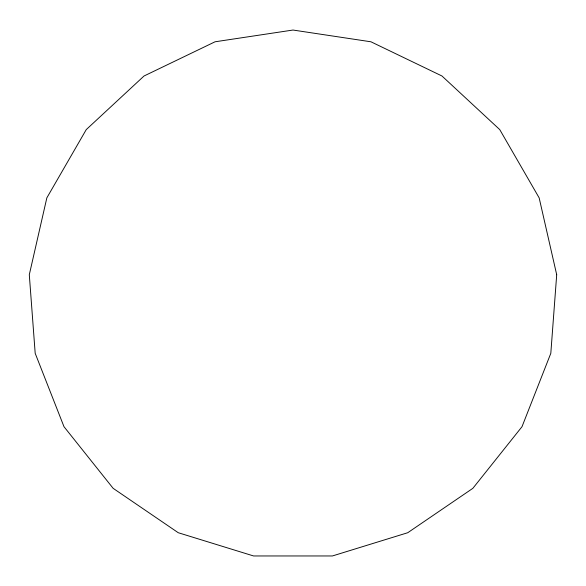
<?xml version="1.0" encoding="UTF-8"?>
<svg xmlns="http://www.w3.org/2000/svg" width="586" height="586" viewBox="0 0 586 586"><rect width="100%" height="100%" fill="white"/><g stroke="black" fill="none" stroke-linecap="round" stroke-linejoin="round"><path stroke-width="0.88" d="M556.7 274.717L550.811 353.321L522.009 426.696L472.865 488.321L407.739 532.725L332.416 555.96L253.584 555.96L178.261 532.725L113.135 488.321L63.991 426.696L35.189 353.321L29.3 274.717L46.843 197.863L86.252 129.601L144.039 75.99L215.055 41.789L293 30.04L370.945 41.789L441.961 75.99L499.748 129.601L539.157 197.863L556.7 274.717"/></g></svg>
